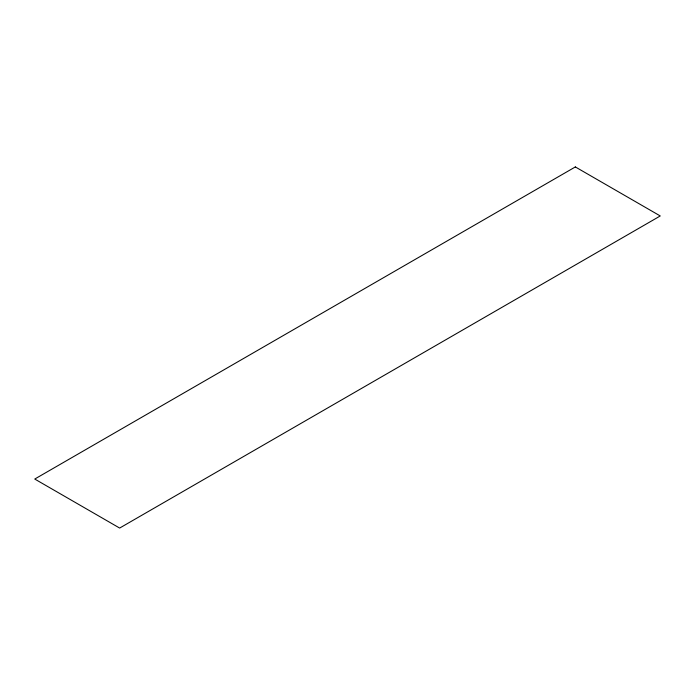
<?xml version="1.0" encoding="UTF-8"?>
<svg xmlns="http://www.w3.org/2000/svg" width="695" height="695" viewBox="0 0 695 695"><rect width="100%" height="100%" fill="white"/><g stroke="black" fill="none" stroke-linecap="round" stroke-linejoin="round"><path stroke-width="1.04" d="M575.347 166.939L34.75 479.046L119.653 528.061L660.25 215.954L575.347 166.939"/></g></svg>
